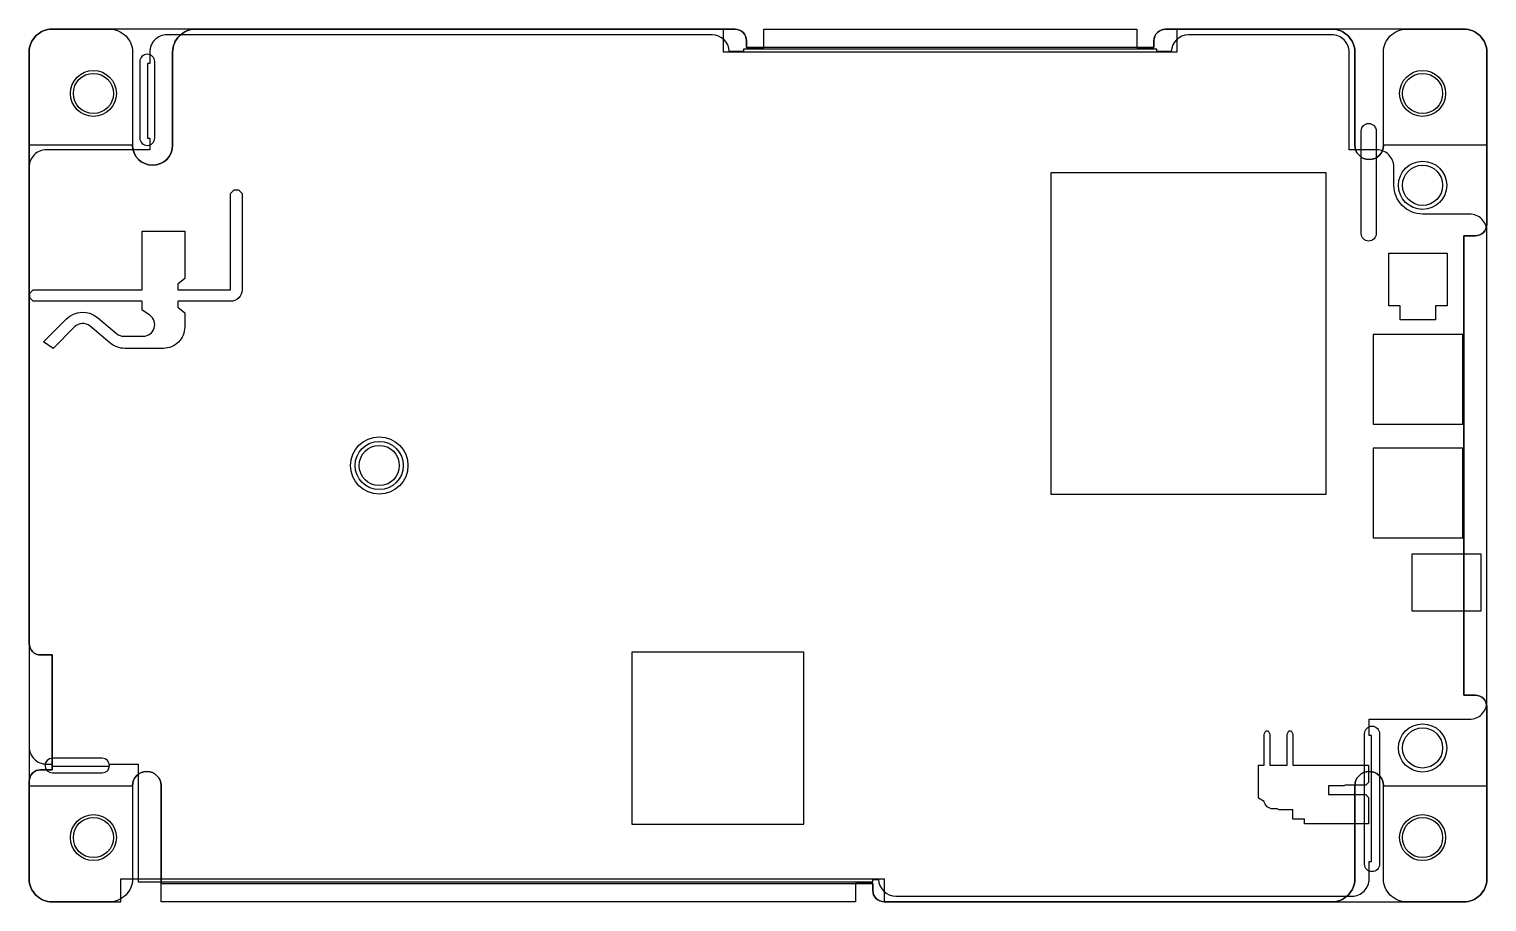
# Model space of a CAD drawing. Header units: millimetres. Extents: x -64 to 64, y -38 to 38.
import ezdxf

# ---------------------------------------------------------------- set-up
doc = ezdxf.new("R2010")
doc.units = ezdxf.units.MM
doc.layers.get('0').update_dxf_attribs({"linetype": 'CONTINUOUS'})

msp = doc.modelspace()

# ---------------------------------------------------------------- linework, layer by layer
for points in [[(62.5, -20), (61.5, -20), (61.5, 20), (62.5, 20, 0.414214), (63.5, 21), (63.5, 27.9), (54.5, 27.9, -1), (52, 27.9), (52, 36, 0.414214), (50, 38), (35.5, 38, 0.414214), (34.5, 37), (34.5, 36.4), (33, 36.4), (0.5, 36.4), (-1, 36.4), (-1, 37, 0.414214), (-2, 38), (-49, 38, 0.414214), (-51, 36), (-51, 27.9, -1), (-54.5, 27.9), (-63.5, 27.9), (-63.5, -15.5, 0.414214), (-62.5, -16.5), (-61.5, -16.5), (-61.5, -26.5), (-62.5, -26.5, 0.414214), (-63.5, -27.5), (-63.5, -27.9), (-54.5, -27.9, -1), (-52, -27.9), (-52, -36.4), (8.5, -36.4), (10, -36.4), (10, -37, 0.414214), (11, -38), (50, -38, 0.414214), (52, -36), (52, -27.9, -1), (54.5, -27.9), (63.5, -27.9), (63.5, -21, 0.414214)], [(63.5, -21), (63.5, -27.9), (63.5, -28), (63.5, -29.52), (63.5, -36, -0.414214), (61.5, -38), (56.5, -38, -0.414214), (54.5, -36), (54.5, -29.52), (54.5, -28), (54.5, -27.9, 1), (52, -27.9), (52, -36, -0.414214), (50, -38), (11, -38, -0.414214), (10, -37), (10, -36.4), (8.5, -36.4), (8.5, -36.5), (8.5, -38), (6.5, -38), (-50, -38), (-52, -38), (-52, -36.5), (-52, -36.4), (-52, -27.9, 1), (-54.5, -27.9), (-54.5, -28), (-54.5, -29.52), (-54.5, -36, -0.414214), (-56.5, -38), (-61.5, -38, -0.414214), (-63.5, -36), (-63.5, -29.52), (-63.5, -28), (-63.5, -27.9), (-63.5, -27.5, -0.414214), (-62.5, -26.5), (-61.5, -26.5), (-61.5, -16.5), (-62.5, -16.5, -0.414214), (-63.5, -15.5), (-63.5, 27.9), (-63.5, 28), (-63.5, 29.52), (-63.5, 36, -0.414214), (-61.5, 38), (-56.5, 38, -0.414214), (-54.5, 36), (-54.5, 29.52), (-54.5, 28), (-54.5, 27.9, 1), (-51, 27.9), (-51, 36, -0.414214), (-49, 38), (-2, 38, -0.414214), (-1, 37), (-1, 36.4), (0.5, 36.4), (0.5, 36.5), (0.5, 38), (2.5, 38), (31, 38), (33, 38), (33, 36.5), (33, 36.4), (34.5, 36.4), (34.5, 37, -0.414214), (35.5, 38), (50, 38, -0.414214), (52, 36), (52, 27.9, 1), (54.5, 27.9), (54.5, 28), (54.5, 29.52), (54.5, 36, -0.414214), (56.5, 38), (61.5, 38, -0.414214), (63.5, 36), (63.5, 29.52), (63.5, 28), (63.5, 27.9), (63.5, 21, -0.414214), (62.5, 20), (61.5, 20), (61.5, -20), (62.5, -20, -0.414214)], [(-61.5, 38, 0.414214), (-63.5, 36), (-63.5, -36, 0.414214), (-61.5, -38), (-55.5, -38), (-55.5, -36), (11, -36), (11, -38), (61.5, -38, 0.414214), (63.5, -36), (63.5, 36, 0.414214), (61.5, 38), (36.5, 38), (36.5, 36), (-3, 36), (-3, 38)], [(51.75, -37.5, 0.414214), (53.25, -36), (53.25, -34.5), (53.44, -34.5), (53.44, -33), (53.44, -25), (53.44, -23.5), (53.25, -23.5), (53.25, -22.1), (62, -22.1, 0.414214), (63.5, -20.6), (63.5, 20.4, 0.414214), (62, 21.9), (57.9, 21.9, -0.414214), (55.4, 24.4), (55.4, 26, 0.414214), (53.9, 27.5), (51.5, 27.5), (51.5, 36, 0.414214), (50, 37.5), (37.5, 37.5, 0.402155), (36, 36.06), (34.75, 36.06), (34.75, 36.25), (33.25, 36.25), (0.25, 36.25), (-1.25, 36.25), (-1.25, 36.06), (-2.5, 36.06, 0.402155), (-4, 37.5), (-51.5, 37.5, 0.414214), (-53, 36), (-53, 35), (-53.19, 35), (-53.19, 33.5), (-53.19, 30), (-53.19, 28.5), (-53, 28.5), (-53, 27.5), (-62, 27.5, 0.414214), (-63.5, 26), (-63.5, -24.5, 0.414214), (-62, -26), (-61.5, -26), (-61.5, -26.19), (-60, -26.19), (-58, -26.19), (-56.5, -26.19), (-56.5, -26), (-54, -26), (-54, -36.06), (-54, -36.25), (-52.5, -36.25), (8.5, -36.25), (10, -36.25), (10, -36.06), (10.5, -36.06, 0.402155), (12, -37.5)], [(-52.56, 35.17, 1), (-53.86, 35.17), (-53.86, 28.52, 1), (-52.56, 28.52)], [(53.86, 29.14), (53.86, 20.2, -1), (52.56, 20.2), (52.56, 29.14, -1)], [(-49.95, 13.31), (-49.95, 12.05, -0.414214), (-51.8, 10.2), (-55.17, 10.2, -0.176327), (-56.46, 10.67), (-58.19, 12.13, 0.388879), (-59.54, 12.07), (-61.41, 10.2), (-62.25, 10.78), (-60.25, 12.77, -0.388879), (-57.55, 12.89), (-55.88, 11.49, 0.176327), (-55.24, 11.26), (-53.56, 11.26, 0.73323), (-52.99, 13.08), (-53.65, 13.54), (-53.65, 14.3), (-63.15, 14.3), (-63.45, 14.6), (-63.45, 15), (-63.15, 15.3), (-53.65, 15.3), (-53.65, 20.4), (-49.95, 20.4), (-49.95, 16.3), (-50.54, 15.8), (-50.54, 15.3), (-45.95, 15.3), (-45.95, 23.7), (-45.65, 24), (-45.25, 24), (-44.95, 23.7), (-44.95, 15.3, -0.414214), (-45.95, 14.3), (-50.54, 14.3), (-50.54, 13.8)], [(54.15, -23.35), (54.15, -34.72, -1), (52.85, -34.72), (52.85, -23.35, -1)], [(43.6, -26.1), (44.1, -26.1), (44.1, -23.4), (44.25, -23.1), (44.45, -23.1), (44.6, -23.4), (44.6, -26.1), (46.1, -26.1), (46.1, -23.4), (46.25, -23.1), (46.45, -23.1), (46.6, -23.4), (46.6, -26.1), (53.2, -26.1), (53.2, -27.6), (52.95, -27.85), (51.15, -27.85), (51.05, -27.9), (49.7, -27.9), (49.7, -28.65), (52.95, -28.65), (53.2, -28.9), (53.2, -31.2), (47.6, -31.2), (47.6, -30.8), (46.6, -30.8), (46.6, -30), (45.4, -30), (45.23, -29.9), (44.85, -29.9, -0.374186), (44.11, -29.25), (43.6, -28.96)], [(-57.13, -26.77, 1), (-57.13, -25.5), (-61.48, -25.5, 1), (-61.48, -26.77)]]:
    msp.add_lwpolyline(points, format="xyb", close=True)
for points in [[(49.5, -2.5), (49.5, 25.5), (25.5, 25.5), (25.5, -2.5)], [(59.04, 13.9), (59.04, 12.7), (55.96, 12.7), (55.96, 13.9), (54.96, 13.9), (54.96, 18.5), (60.04, 18.5), (60.04, 13.9)], [(54.6, 3.6), (60.4, 3.6), (61.4, 3.6), (61.4, 11.4), (60.4, 11.4), (54.6, 11.4), (53.6, 11.4), (53.6, 3.6)], [(60.4, 1.5), (54.6, 1.5), (53.6, 1.5), (53.6, -6.3), (54.6, -6.3), (60.4, -6.3), (61.4, -6.3), (61.4, 1.5)], [(61.98, -7.7), (62.98, -7.7), (62.98, -10.7), (62.98, -11.4), (62.98, -12.7), (61.98, -12.7), (61.78, -12.7), (60.48, -12.7), (59.48, -12.7), (58.18, -12.7), (57.98, -12.7), (56.98, -12.7), (56.98, -11.4), (56.98, -10.7), (56.98, -7.7), (57.98, -7.7), (58.18, -7.7), (59.48, -7.7), (60.48, -7.7), (61.78, -7.7)], [(4, -31.25), (4, -16.25), (-11, -16.25), (-11, -31.25)]]:
    msp.add_lwpolyline(points, close=True)
for centre, radius in [((-57.9, 32.4), 2), ((57.9, 32.4), 2), ((-57.9, 32.4), 1.75), ((57.9, 32.4), 1.75), ((57.9, 24.4), 2.1), ((57.9, 24.4), 2.1), ((57.9, 24.4), 1.75), ((-33, 0), 2.5), ((-33, 0), 2.1), ((-33, 0), 2.1), ((-33, 0), 1.75), ((57.9, -24.6), 2.1), ((57.9, -24.6), 2.1), ((57.9, -24.6), 1.75), ((-57.9, -32.4), 2), ((57.9, -32.4), 2), ((-57.9, -32.4), 1.75), ((57.9, -32.4), 1.75)]:
    msp.add_circle(centre, radius)

doc.saveas('drawing.dxf')
